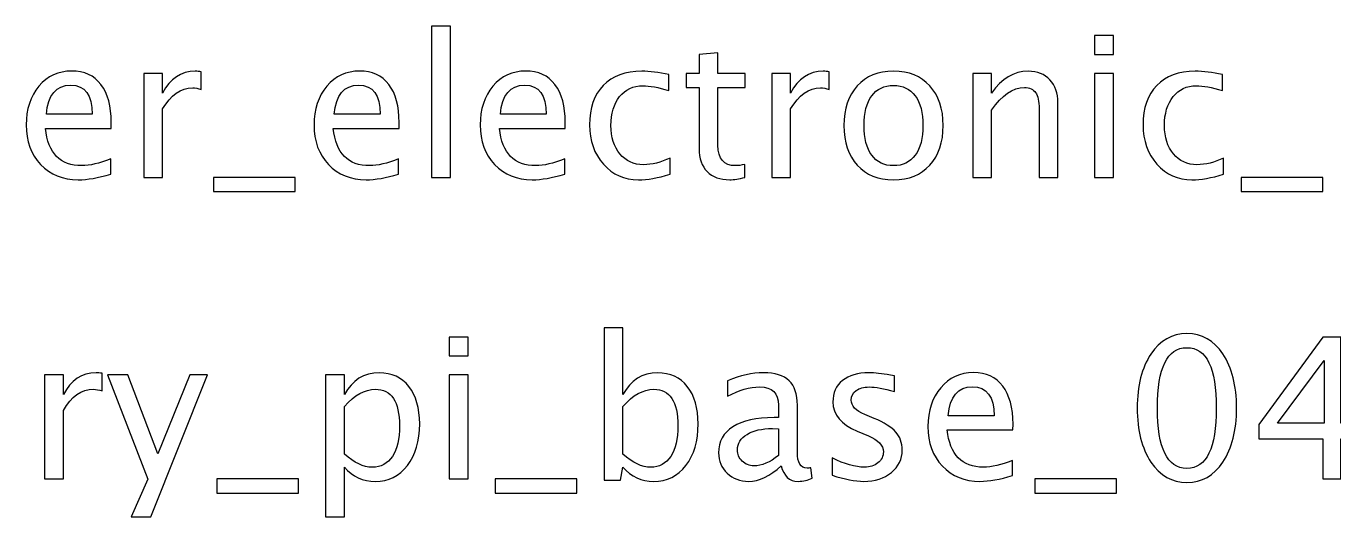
# Model space of a CAD drawing. Header units: centimetres. Extents: x -67 to 67, y -62 to 59.
# Drawn here: x -0.22 to 13.88, y 6.21 to 11.51 of the extents above; entities that cross this region are included whole.
import ezdxf

# ---------------------------------------------------------------- set-up
doc = ezdxf.new("R2010")
doc.units = ezdxf.units.CM
doc.header["$MEASUREMENT"] = 0
doc.layers.add('Layer 1', color=7, linetype='Continuous')

msp = doc.modelspace()

# ---------------------------------------------------------------- linework, layer by layer
at = {"layer": 'Layer 1'}
for points, knots in [([(4.15521, 9.8756), (4.15521, 9.8756), (4.15521, 11.50755), (4.15521, 11.50755), (4.15521, 11.50755), (4.15521, 11.50755), (4.35841, 11.50755), (4.35841, 11.50755), (4.35841, 11.50755), (4.35841, 11.50755), (4.35841, 9.8756), (4.35841, 9.8756), (4.35841, 9.8756), (4.35841, 9.8756), (4.15521, 9.8756), (4.15521, 9.8756)], [0, 0, 0, 0, 0.2, 0.2, 0.2, 0.2, 0.4, 0.4, 0.4, 0.4, 0.6, 0.6, 0.6, 0.6, 1, 1, 1, 1]), ([(11.30215, 11.20275), (11.30215, 11.20275), (11.30215, 11.40595), (11.30215, 11.40595), (11.30215, 11.40595), (11.30215, 11.40595), (11.50535, 11.40595), (11.50535, 11.40595), (11.50535, 11.40595), (11.50535, 11.40595), (11.50535, 11.20275), (11.50535, 11.20275), (11.50535, 11.20275), (11.50535, 11.20275), (11.30215, 11.20275), (11.30215, 11.20275)], [0, 0, 0, 0, 0.2, 0.2, 0.2, 0.2, 0.4, 0.4, 0.4, 0.4, 0.6, 0.6, 0.6, 0.6, 1, 1, 1, 1]), ([(7.53201, 9.87595), (7.46922, 9.85867), (7.41454, 9.8502), (7.36832, 9.8502), (7.36832, 9.8502), (7.26461, 9.8502), (7.18382, 9.87983), (7.12596, 9.9391), (7.12596, 9.9391), (7.06775, 9.99837), (7.03883, 10.08056), (7.03883, 10.18604), (7.03883, 10.18604), (7.03883, 10.18604), (7.03883, 10.84503), (7.03883, 10.84503), (7.03883, 10.84503), (7.03883, 10.84503), (6.89842, 10.84503), (6.89842, 10.84503), (6.89842, 10.84503), (6.89842, 10.84503), (6.89842, 10.99744), (6.89842, 10.99744), (6.89842, 10.99744), (6.89842, 10.99744), (7.03883, 10.99744), (7.03883, 10.99744), (7.03883, 10.99744), (7.03883, 10.99744), (7.03883, 11.20028), (7.03883, 11.20028), (7.03883, 11.20028), (7.03883, 11.20028), (7.24203, 11.21969), (7.24203, 11.21969), (7.24203, 11.21969), (7.24203, 11.21969), (7.24203, 10.99744), (7.24203, 10.99744), (7.24203, 10.99744), (7.24203, 10.99744), (7.53624, 10.99744), (7.53624, 10.99744), (7.53624, 10.99744), (7.53624, 10.99744), (7.53624, 10.84503), (7.53624, 10.84503), (7.53624, 10.84503), (7.53624, 10.84503), (7.24203, 10.84503), (7.24203, 10.84503), (7.24203, 10.84503), (7.24203, 10.84503), (7.24203, 10.22273), (7.24203, 10.22273), (7.24203, 10.22273), (7.24203, 10.07598), (7.30588, 10.0026), (7.43323, 10.0026), (7.43323, 10.0026), (7.4604, 10.0026), (7.49321, 10.00719), (7.53201, 10.01601), (7.53201, 10.01601), (7.53201, 10.01601), (7.53201, 9.87595), (7.53201, 9.87595)], [0, 0, 0, 0, 0.05555556, 0.05555556, 0.05555556, 0.05555556, 0.11111111, 0.11111111, 0.11111111, 0.11111111, 0.16666667, 0.16666667, 0.16666667, 0.16666667, 0.22222222, 0.22222222, 0.22222222, 0.22222222, 0.27777778, 0.27777778, 0.27777778, 0.27777778, 0.33333333, 0.33333333, 0.33333333, 0.33333333, 0.38888889, 0.38888889, 0.38888889, 0.38888889, 0.44444444, 0.44444444, 0.44444444, 0.44444444, 0.5, 0.5, 0.5, 0.5, 0.55555556, 0.55555556, 0.55555556, 0.55555556, 0.61111111, 0.61111111, 0.61111111, 0.61111111, 0.66666667, 0.66666667, 0.66666667, 0.66666667, 0.72222222, 0.72222222, 0.72222222, 0.72222222, 0.77777778, 0.77777778, 0.77777778, 0.77777778, 0.83333333, 0.83333333, 0.83333333, 0.83333333, 0.88888889, 0.88888889, 0.88888889, 0.88888889, 1, 1, 1, 1]), ([(0.6955, 9.91158), (0.55898, 9.87066), (0.44221, 9.8502), (0.34484, 9.8502), (0.34484, 9.8502), (0.17868, 9.8502), (0.04357, 9.90523), (-0.0605, 10.01495), (-0.0605, 10.01495), (-0.16457, 10.12466), (-0.21678, 10.26683), (-0.21678, 10.44181), (-0.21678, 10.44181), (-0.21678, 10.6115), (-0.17092, 10.75084), (-0.07884, 10.85985), (-0.07884, 10.85985), (0.01323, 10.96851), (0.13106, 11.02284), (0.27464, 11.02284), (0.27464, 11.02284), (0.41046, 11.02284), (0.51559, 10.9745), (0.58967, 10.87784), (0.58967, 10.87784), (0.66375, 10.78118), (0.7008, 10.6443), (0.7008, 10.46686), (0.7008, 10.46686), (0.7008, 10.46686), (0.69974, 10.40477), (0.69974, 10.40477), (0.69974, 10.40477), (0.69974, 10.40477), (-0.00935, 10.40477), (-0.00935, 10.40477), (-0.00935, 10.40477), (0.02029, 10.13666), (0.15117, 10.0026), (0.38294, 10.0026), (0.38294, 10.0026), (0.46796, 10.0026), (0.57203, 10.02659), (0.6955, 10.07457), (0.6955, 10.07457), (0.6955, 10.07457), (0.6955, 9.91158), (0.6955, 9.91158)], [0, 0, 0, 0, 0.07692308, 0.07692308, 0.07692308, 0.07692308, 0.15384615, 0.15384615, 0.15384615, 0.15384615, 0.23076923, 0.23076923, 0.23076923, 0.23076923, 0.30769231, 0.30769231, 0.30769231, 0.30769231, 0.38461538, 0.38461538, 0.38461538, 0.38461538, 0.46153846, 0.46153846, 0.46153846, 0.46153846, 0.53846154, 0.53846154, 0.53846154, 0.53846154, 0.61538462, 0.61538462, 0.61538462, 0.61538462, 0.69230769, 0.69230769, 0.69230769, 0.69230769, 0.76923077, 0.76923077, 0.76923077, 0.76923077, 0.84615385, 0.84615385, 0.84615385, 0.84615385, 1, 1, 1, 1]), ([(1.05146, 9.8756), (1.05146, 9.8756), (1.05146, 10.99744), (1.05146, 10.99744), (1.05146, 10.99744), (1.05146, 10.99744), (1.25466, 10.99744), (1.25466, 10.99744), (1.25466, 10.99744), (1.25466, 10.99744), (1.25466, 10.78542), (1.25466, 10.78542), (1.25466, 10.78542), (1.33545, 10.9424), (1.45257, 11.02072), (1.60638, 11.02072), (1.60638, 11.02072), (1.62719, 11.02072), (1.64907, 11.01895), (1.67164, 11.01543), (1.67164, 11.01543), (1.67164, 11.01543), (1.67164, 10.82528), (1.67164, 10.82528), (1.67164, 10.82528), (1.63637, 10.83692), (1.60532, 10.84292), (1.57851, 10.84292), (1.57851, 10.84292), (1.44939, 10.84292), (1.34144, 10.76672), (1.25466, 10.61397), (1.25466, 10.61397), (1.25466, 10.61397), (1.25466, 9.8756), (1.25466, 9.8756), (1.25466, 9.8756), (1.25466, 9.8756), (1.05146, 9.8756), (1.05146, 9.8756)], [0, 0, 0, 0, 0.09090909, 0.09090909, 0.09090909, 0.09090909, 0.18181818, 0.18181818, 0.18181818, 0.18181818, 0.27272727, 0.27272727, 0.27272727, 0.27272727, 0.36363636, 0.36363636, 0.36363636, 0.36363636, 0.45454545, 0.45454545, 0.45454545, 0.45454545, 0.54545455, 0.54545455, 0.54545455, 0.54545455, 0.63636364, 0.63636364, 0.63636364, 0.63636364, 0.72727273, 0.72727273, 0.72727273, 0.72727273, 0.81818182, 0.81818182, 0.81818182, 0.81818182, 1, 1, 1, 1]), ([(3.79925, 9.91158), (3.66273, 9.87066), (3.54596, 9.8502), (3.44859, 9.8502), (3.44859, 9.8502), (3.28243, 9.8502), (3.14732, 9.90523), (3.04325, 10.01495), (3.04325, 10.01495), (2.93918, 10.12466), (2.88697, 10.26683), (2.88697, 10.44181), (2.88697, 10.44181), (2.88697, 10.6115), (2.93283, 10.75084), (3.02491, 10.85985), (3.02491, 10.85985), (3.11698, 10.96851), (3.23481, 11.02284), (3.37839, 11.02284), (3.37839, 11.02284), (3.51421, 11.02284), (3.61934, 10.9745), (3.69342, 10.87784), (3.69342, 10.87784), (3.7675, 10.78118), (3.80455, 10.6443), (3.80455, 10.46686), (3.80455, 10.46686), (3.80455, 10.46686), (3.80349, 10.40477), (3.80349, 10.40477), (3.80349, 10.40477), (3.80349, 10.40477), (3.0944, 10.40477), (3.0944, 10.40477), (3.0944, 10.40477), (3.12404, 10.13666), (3.25492, 10.0026), (3.48669, 10.0026), (3.48669, 10.0026), (3.57171, 10.0026), (3.67578, 10.02659), (3.79925, 10.07457), (3.79925, 10.07457), (3.79925, 10.07457), (3.79925, 9.91158), (3.79925, 9.91158)], [0, 0, 0, 0, 0.07692308, 0.07692308, 0.07692308, 0.07692308, 0.15384615, 0.15384615, 0.15384615, 0.15384615, 0.23076923, 0.23076923, 0.23076923, 0.23076923, 0.30769231, 0.30769231, 0.30769231, 0.30769231, 0.38461538, 0.38461538, 0.38461538, 0.38461538, 0.46153846, 0.46153846, 0.46153846, 0.46153846, 0.53846154, 0.53846154, 0.53846154, 0.53846154, 0.61538462, 0.61538462, 0.61538462, 0.61538462, 0.69230769, 0.69230769, 0.69230769, 0.69230769, 0.76923077, 0.76923077, 0.76923077, 0.76923077, 0.84615385, 0.84615385, 0.84615385, 0.84615385, 1, 1, 1, 1]), ([(5.59031, 9.91158), (5.45379, 9.87066), (5.33702, 9.8502), (5.23965, 9.8502), (5.23965, 9.8502), (5.07349, 9.8502), (4.93838, 9.90523), (4.83431, 10.01495), (4.83431, 10.01495), (4.73024, 10.12466), (4.67803, 10.26683), (4.67803, 10.44181), (4.67803, 10.44181), (4.67803, 10.6115), (4.72389, 10.75084), (4.81597, 10.85985), (4.81597, 10.85985), (4.90804, 10.96851), (5.02587, 11.02284), (5.16945, 11.02284), (5.16945, 11.02284), (5.30527, 11.02284), (5.4104, 10.9745), (5.48448, 10.87784), (5.48448, 10.87784), (5.55856, 10.78118), (5.59561, 10.6443), (5.59561, 10.46686), (5.59561, 10.46686), (5.59561, 10.46686), (5.59455, 10.40477), (5.59455, 10.40477), (5.59455, 10.40477), (5.59455, 10.40477), (4.88546, 10.40477), (4.88546, 10.40477), (4.88546, 10.40477), (4.9151, 10.13666), (5.04598, 10.0026), (5.27775, 10.0026), (5.27775, 10.0026), (5.36277, 10.0026), (5.46684, 10.02659), (5.59031, 10.07457), (5.59031, 10.07457), (5.59031, 10.07457), (5.59031, 9.91158), (5.59031, 9.91158)], [0, 0, 0, 0, 0.07692308, 0.07692308, 0.07692308, 0.07692308, 0.15384615, 0.15384615, 0.15384615, 0.15384615, 0.23076923, 0.23076923, 0.23076923, 0.23076923, 0.30769231, 0.30769231, 0.30769231, 0.30769231, 0.38461538, 0.38461538, 0.38461538, 0.38461538, 0.46153846, 0.46153846, 0.46153846, 0.46153846, 0.53846154, 0.53846154, 0.53846154, 0.53846154, 0.61538462, 0.61538462, 0.61538462, 0.61538462, 0.69230769, 0.69230769, 0.69230769, 0.69230769, 0.76923077, 0.76923077, 0.76923077, 0.76923077, 0.84615385, 0.84615385, 0.84615385, 0.84615385, 1, 1, 1, 1]), ([(6.7252, 9.90947), (6.59362, 9.86996), (6.48002, 9.8502), (6.38442, 9.8502), (6.38442, 9.8502), (6.23273, 9.8502), (6.10714, 9.90629), (6.0073, 10.01812), (6.0073, 10.01812), (5.90746, 10.13031), (5.85737, 10.27177), (5.85737, 10.44216), (5.85737, 10.44216), (5.85737, 10.6242), (5.90676, 10.76637), (6.00554, 10.86797), (6.00554, 10.86797), (6.10432, 10.96992), (6.24225, 11.02072), (6.41935, 11.02072), (6.41935, 11.02072), (6.50648, 11.02072), (6.60455, 11.00872), (6.7125, 10.98474), (6.7125, 10.98474), (6.7125, 10.98474), (6.7125, 10.81328), (6.7125, 10.81328), (6.7125, 10.81328), (6.59785, 10.84715), (6.50437, 10.86408), (6.4324, 10.86408), (6.4324, 10.86408), (6.32798, 10.86408), (6.24437, 10.82493), (6.18193, 10.74696), (6.18193, 10.74696), (6.11948, 10.669), (6.08809, 10.56493), (6.08809, 10.43511), (6.08809, 10.43511), (6.08809, 10.30916), (6.12054, 10.20756), (6.1851, 10.1296), (6.1851, 10.1296), (6.24966, 10.05199), (6.33397, 10.01318), (6.43875, 10.01318), (6.43875, 10.01318), (6.53153, 10.01318), (6.62678, 10.03717), (6.7252, 10.08515), (6.7252, 10.08515), (6.7252, 10.08515), (6.7252, 9.90947), (6.7252, 9.90947)], [0, 0, 0, 0, 0.06666667, 0.06666667, 0.06666667, 0.06666667, 0.13333333, 0.13333333, 0.13333333, 0.13333333, 0.2, 0.2, 0.2, 0.2, 0.26666667, 0.26666667, 0.26666667, 0.26666667, 0.33333333, 0.33333333, 0.33333333, 0.33333333, 0.4, 0.4, 0.4, 0.4, 0.46666667, 0.46666667, 0.46666667, 0.46666667, 0.53333333, 0.53333333, 0.53333333, 0.53333333, 0.6, 0.6, 0.6, 0.6, 0.66666667, 0.66666667, 0.66666667, 0.66666667, 0.73333333, 0.73333333, 0.73333333, 0.73333333, 0.8, 0.8, 0.8, 0.8, 0.86666667, 0.86666667, 0.86666667, 0.86666667, 1, 1, 1, 1]), ([(7.82199, 9.8756), (7.82199, 9.8756), (7.82199, 10.99744), (7.82199, 10.99744), (7.82199, 10.99744), (7.82199, 10.99744), (8.02519, 10.99744), (8.02519, 10.99744), (8.02519, 10.99744), (8.02519, 10.99744), (8.02519, 10.78542), (8.02519, 10.78542), (8.02519, 10.78542), (8.10598, 10.9424), (8.2231, 11.02072), (8.37691, 11.02072), (8.37691, 11.02072), (8.39772, 11.02072), (8.4196, 11.01895), (8.44217, 11.01543), (8.44217, 11.01543), (8.44217, 11.01543), (8.44217, 10.82528), (8.44217, 10.82528), (8.44217, 10.82528), (8.4069, 10.83692), (8.37585, 10.84292), (8.34904, 10.84292), (8.34904, 10.84292), (8.21992, 10.84292), (8.11197, 10.76672), (8.02519, 10.61397), (8.02519, 10.61397), (8.02519, 10.61397), (8.02519, 9.8756), (8.02519, 9.8756), (8.02519, 9.8756), (8.02519, 9.8756), (7.82199, 9.8756), (7.82199, 9.8756)], [0, 0, 0, 0, 0.09090909, 0.09090909, 0.09090909, 0.09090909, 0.18181818, 0.18181818, 0.18181818, 0.18181818, 0.27272727, 0.27272727, 0.27272727, 0.27272727, 0.36363636, 0.36363636, 0.36363636, 0.36363636, 0.45454545, 0.45454545, 0.45454545, 0.45454545, 0.54545455, 0.54545455, 0.54545455, 0.54545455, 0.63636364, 0.63636364, 0.63636364, 0.63636364, 0.72727273, 0.72727273, 0.72727273, 0.72727273, 0.81818182, 0.81818182, 0.81818182, 0.81818182, 1, 1, 1, 1]), ([(9.13468, 9.8502), (8.96993, 9.8502), (8.8394, 9.90276), (8.74345, 10.00789), (8.74345, 10.00789), (8.64714, 10.11302), (8.59916, 10.2559), (8.59916, 10.43616), (8.59916, 10.43616), (8.59916, 10.61608), (8.64714, 10.7586), (8.74345, 10.86338), (8.74345, 10.86338), (8.8394, 10.96815), (8.96993, 11.02072), (9.13468, 11.02072), (9.13468, 11.02072), (9.29943, 11.02072), (9.42995, 10.96815), (9.52591, 10.86338), (9.52591, 10.86338), (9.62222, 10.7586), (9.6702, 10.61608), (9.6702, 10.43616), (9.6702, 10.43616), (9.6702, 10.2559), (9.62222, 10.11302), (9.52591, 10.00789), (9.52591, 10.00789), (9.42995, 9.90276), (9.29943, 9.8502), (9.13468, 9.8502)], [0, 0, 0, 0, 0.11111111, 0.11111111, 0.11111111, 0.11111111, 0.22222222, 0.22222222, 0.22222222, 0.22222222, 0.33333333, 0.33333333, 0.33333333, 0.33333333, 0.44444444, 0.44444444, 0.44444444, 0.44444444, 0.55555556, 0.55555556, 0.55555556, 0.55555556, 0.66666667, 0.66666667, 0.66666667, 0.66666667, 0.77777778, 0.77777778, 0.77777778, 0.77777778, 1, 1, 1, 1]), ([(9.9884, 9.8756), (9.9884, 9.8756), (9.9884, 10.99744), (9.9884, 10.99744), (9.9884, 10.99744), (9.9884, 10.99744), (10.1916, 10.99744), (10.1916, 10.99744), (10.1916, 10.99744), (10.1916, 10.99744), (10.1916, 10.78542), (10.1916, 10.78542), (10.1916, 10.78542), (10.2992, 10.9424), (10.43114, 11.02072), (10.58707, 11.02072), (10.58707, 11.02072), (10.68514, 11.02072), (10.7631, 10.99003), (10.8206, 10.92829), (10.8206, 10.92829), (10.87811, 10.86691), (10.90704, 10.784), (10.90704, 10.68029), (10.90704, 10.68029), (10.90704, 10.68029), (10.90704, 9.8756), (10.90704, 9.8756), (10.90704, 9.8756), (10.90704, 9.8756), (10.70383, 9.8756), (10.70383, 9.8756), (10.70383, 9.8756), (10.70383, 9.8756), (10.70383, 10.61397), (10.70383, 10.61397), (10.70383, 10.61397), (10.70383, 10.69722), (10.69149, 10.75649), (10.66715, 10.79177), (10.66715, 10.79177), (10.64245, 10.8274), (10.60188, 10.84503), (10.54508, 10.84503), (10.54508, 10.84503), (10.4202, 10.84503), (10.30237, 10.76354), (10.1916, 10.60056), (10.1916, 10.60056), (10.1916, 10.60056), (10.1916, 9.8756), (10.1916, 9.8756), (10.1916, 9.8756), (10.1916, 9.8756), (9.9884, 9.8756), (9.9884, 9.8756)], [0, 0, 0, 0, 0.06666667, 0.06666667, 0.06666667, 0.06666667, 0.13333333, 0.13333333, 0.13333333, 0.13333333, 0.2, 0.2, 0.2, 0.2, 0.26666667, 0.26666667, 0.26666667, 0.26666667, 0.33333333, 0.33333333, 0.33333333, 0.33333333, 0.4, 0.4, 0.4, 0.4, 0.46666667, 0.46666667, 0.46666667, 0.46666667, 0.53333333, 0.53333333, 0.53333333, 0.53333333, 0.6, 0.6, 0.6, 0.6, 0.66666667, 0.66666667, 0.66666667, 0.66666667, 0.73333333, 0.73333333, 0.73333333, 0.73333333, 0.8, 0.8, 0.8, 0.8, 0.86666667, 0.86666667, 0.86666667, 0.86666667, 1, 1, 1, 1]), ([(11.30215, 9.8756), (11.30215, 9.8756), (11.30215, 10.99744), (11.30215, 10.99744), (11.30215, 10.99744), (11.30215, 10.99744), (11.50535, 10.99744), (11.50535, 10.99744), (11.50535, 10.99744), (11.50535, 10.99744), (11.50535, 9.8756), (11.50535, 9.8756), (11.50535, 9.8756), (11.50535, 9.8756), (11.30215, 9.8756), (11.30215, 9.8756)], [0, 0, 0, 0, 0.2, 0.2, 0.2, 0.2, 0.4, 0.4, 0.4, 0.4, 0.6, 0.6, 0.6, 0.6, 1, 1, 1, 1]), ([(12.6928, 9.90947), (12.56122, 9.86996), (12.44762, 9.8502), (12.35202, 9.8502), (12.35202, 9.8502), (12.20033, 9.8502), (12.07474, 9.90629), (11.9749, 10.01812), (11.9749, 10.01812), (11.87506, 10.13031), (11.82497, 10.27177), (11.82497, 10.44216), (11.82497, 10.44216), (11.82497, 10.6242), (11.87436, 10.76637), (11.97314, 10.86797), (11.97314, 10.86797), (12.07192, 10.96992), (12.20985, 11.02072), (12.38695, 11.02072), (12.38695, 11.02072), (12.47408, 11.02072), (12.57215, 11.00872), (12.6801, 10.98474), (12.6801, 10.98474), (12.6801, 10.98474), (12.6801, 10.81328), (12.6801, 10.81328), (12.6801, 10.81328), (12.56545, 10.84715), (12.47197, 10.86408), (12.4, 10.86408), (12.4, 10.86408), (12.29558, 10.86408), (12.21197, 10.82493), (12.14953, 10.74696), (12.14953, 10.74696), (12.08708, 10.669), (12.05569, 10.56493), (12.05569, 10.43511), (12.05569, 10.43511), (12.05569, 10.30916), (12.08814, 10.20756), (12.1527, 10.1296), (12.1527, 10.1296), (12.21726, 10.05199), (12.30157, 10.01318), (12.40635, 10.01318), (12.40635, 10.01318), (12.49913, 10.01318), (12.59438, 10.03717), (12.6928, 10.08515), (12.6928, 10.08515), (12.6928, 10.08515), (12.6928, 9.90947), (12.6928, 9.90947)], [0, 0, 0, 0, 0.06666667, 0.06666667, 0.06666667, 0.06666667, 0.13333333, 0.13333333, 0.13333333, 0.13333333, 0.2, 0.2, 0.2, 0.2, 0.26666667, 0.26666667, 0.26666667, 0.26666667, 0.33333333, 0.33333333, 0.33333333, 0.33333333, 0.4, 0.4, 0.4, 0.4, 0.46666667, 0.46666667, 0.46666667, 0.46666667, 0.53333333, 0.53333333, 0.53333333, 0.53333333, 0.6, 0.6, 0.6, 0.6, 0.66666667, 0.66666667, 0.66666667, 0.66666667, 0.73333333, 0.73333333, 0.73333333, 0.73333333, 0.8, 0.8, 0.8, 0.8, 0.86666667, 0.86666667, 0.86666667, 0.86666667, 1, 1, 1, 1]), ([(0.00124, 10.55717), (0.00124, 10.55717), (0.49654, 10.55717), (0.49654, 10.55717), (0.49654, 10.55717), (0.49654, 10.76601), (0.41857, 10.87043), (0.263, 10.87043), (0.263, 10.87043), (0.10637, 10.87043), (0.01923, 10.76601), (0.00124, 10.55717)], [0, 0, 0, 0, 0.25, 0.25, 0.25, 0.25, 0.5, 0.5, 0.5, 0.5, 1, 1, 1, 1]), ([(3.10499, 10.55717), (3.10499, 10.55717), (3.60029, 10.55717), (3.60029, 10.55717), (3.60029, 10.55717), (3.60029, 10.76601), (3.52232, 10.87043), (3.36675, 10.87043), (3.36675, 10.87043), (3.21012, 10.87043), (3.12298, 10.76601), (3.10499, 10.55717)], [0, 0, 0, 0, 0.25, 0.25, 0.25, 0.25, 0.5, 0.5, 0.5, 0.5, 1, 1, 1, 1]), ([(4.89605, 10.55717), (4.89605, 10.55717), (5.39135, 10.55717), (5.39135, 10.55717), (5.39135, 10.55717), (5.39135, 10.76601), (5.31338, 10.87043), (5.15781, 10.87043), (5.15781, 10.87043), (5.00118, 10.87043), (4.91404, 10.76601), (4.89605, 10.55717)], [0, 0, 0, 0, 0.25, 0.25, 0.25, 0.25, 0.5, 0.5, 0.5, 0.5, 1, 1, 1, 1]), ([(9.13432, 10.0026), (9.23487, 10.0026), (9.31318, 10.04035), (9.36892, 10.11619), (9.36892, 10.11619), (9.42431, 10.19169), (9.45218, 10.29858), (9.45218, 10.43616), (9.45218, 10.43616), (9.45218, 10.5734), (9.42431, 10.67993), (9.36892, 10.75543), (9.36892, 10.75543), (9.31318, 10.83057), (9.23487, 10.86832), (9.13432, 10.86832), (9.13432, 10.86832), (9.03343, 10.86832), (8.95511, 10.83057), (8.90008, 10.75543), (8.90008, 10.75543), (8.84469, 10.67993), (8.81718, 10.5734), (8.81718, 10.43616), (8.81718, 10.43616), (8.81718, 10.29858), (8.84469, 10.19169), (8.90008, 10.11619), (8.90008, 10.11619), (8.95511, 10.04035), (9.03343, 10.0026), (9.13432, 10.0026)], [0, 0, 0, 0, 0.11111111, 0.11111111, 0.11111111, 0.11111111, 0.22222222, 0.22222222, 0.22222222, 0.22222222, 0.33333333, 0.33333333, 0.33333333, 0.33333333, 0.44444444, 0.44444444, 0.44444444, 0.44444444, 0.55555556, 0.55555556, 0.55555556, 0.55555556, 0.66666667, 0.66666667, 0.66666667, 0.66666667, 0.77777778, 0.77777778, 0.77777778, 0.77777778, 1, 1, 1, 1]), ([(1.80323, 9.7232), (1.80323, 9.7232), (1.80323, 9.8756), (1.80323, 9.8756), (1.80323, 9.8756), (1.80323, 9.8756), (2.68376, 9.8756), (2.68376, 9.8756), (2.68376, 9.8756), (2.68376, 9.8756), (2.68376, 9.7232), (2.68376, 9.7232), (2.68376, 9.7232), (2.68376, 9.7232), (1.80323, 9.7232), (1.80323, 9.7232)], [0, 0, 0, 0, 0.2, 0.2, 0.2, 0.2, 0.4, 0.4, 0.4, 0.4, 0.6, 0.6, 0.6, 0.6, 1, 1, 1, 1]), ([(12.88366, 9.7232), (12.88366, 9.7232), (12.88366, 9.8756), (12.88366, 9.8756), (12.88366, 9.8756), (12.88366, 9.8756), (13.76419, 9.8756), (13.76419, 9.8756), (13.76419, 9.8756), (13.76419, 9.8756), (13.76419, 9.7232), (13.76419, 9.7232), (13.76419, 9.7232), (13.76419, 9.7232), (12.88366, 9.7232), (12.88366, 9.7232)], [0, 0, 0, 0, 0.2, 0.2, 0.2, 0.2, 0.4, 0.4, 0.4, 0.4, 0.6, 0.6, 0.6, 0.6, 1, 1, 1, 1]), ([(6.01417, 6.61029), (6.01417, 6.61029), (6.01417, 8.25494), (6.01417, 8.25494), (6.01417, 8.25494), (6.01417, 8.25494), (6.21737, 8.25494), (6.21737, 8.25494), (6.21737, 8.25494), (6.21737, 8.25494), (6.21737, 7.53281), (6.21737, 7.53281), (6.21737, 7.53281), (6.30063, 7.68979), (6.42586, 7.76811), (6.59273, 7.76811), (6.59273, 7.76811), (6.72784, 7.76811), (6.83403, 7.71907), (6.91164, 7.62065), (6.91164, 7.62065), (6.98925, 7.52222), (7.02806, 7.38781), (7.02806, 7.21742), (7.02806, 7.21742), (7.02806, 7.03186), (6.98396, 6.88193), (6.89612, 6.76833), (6.89612, 6.76833), (6.80827, 6.65439), (6.69256, 6.59759), (6.54934, 6.59759), (6.54934, 6.59759), (6.41634, 6.59759), (6.30557, 6.64839), (6.21737, 6.75034), (6.21737, 6.75034), (6.21737, 6.75034), (6.19268, 6.61029), (6.19268, 6.61029), (6.19268, 6.61029), (6.19268, 6.61029), (6.01417, 6.61029), (6.01417, 6.61029)], [0, 0, 0, 0, 0.08333333, 0.08333333, 0.08333333, 0.08333333, 0.16666667, 0.16666667, 0.16666667, 0.16666667, 0.25, 0.25, 0.25, 0.25, 0.33333333, 0.33333333, 0.33333333, 0.33333333, 0.41666667, 0.41666667, 0.41666667, 0.41666667, 0.5, 0.5, 0.5, 0.5, 0.58333333, 0.58333333, 0.58333333, 0.58333333, 0.66666667, 0.66666667, 0.66666667, 0.66666667, 0.75, 0.75, 0.75, 0.75, 0.83333333, 0.83333333, 0.83333333, 0.83333333, 1, 1, 1, 1]), ([(12.29751, 6.58489), (12.13699, 6.58489), (12.00752, 6.65862), (11.90945, 6.80573), (11.90945, 6.80573), (11.81103, 6.95284), (11.76199, 7.14687), (11.76199, 7.38817), (11.76199, 7.38817), (11.76199, 7.62947), (11.81103, 7.82349), (11.90945, 7.9706), (11.90945, 7.9706), (12.00752, 8.11771), (12.13699, 8.19144), (12.29751, 8.19144), (12.29751, 8.19144), (12.45873, 8.19144), (12.5882, 8.11806), (12.68627, 7.97131), (12.68627, 7.97131), (12.78399, 7.82455), (12.83303, 7.63017), (12.83303, 7.38817), (12.83303, 7.38817), (12.83303, 7.14687), (12.78399, 6.95284), (12.68627, 6.80573), (12.68627, 6.80573), (12.5882, 6.65862), (12.45873, 6.58489), (12.29751, 6.58489)], [0, 0, 0, 0, 0.11111111, 0.11111111, 0.11111111, 0.11111111, 0.22222222, 0.22222222, 0.22222222, 0.22222222, 0.33333333, 0.33333333, 0.33333333, 0.33333333, 0.44444444, 0.44444444, 0.44444444, 0.44444444, 0.55555556, 0.55555556, 0.55555556, 0.55555556, 0.66666667, 0.66666667, 0.66666667, 0.66666667, 0.77777778, 0.77777778, 0.77777778, 0.77777778, 1, 1, 1, 1]), ([(4.34411, 7.95014), (4.34411, 7.95014), (4.34411, 8.15334), (4.34411, 8.15334), (4.34411, 8.15334), (4.34411, 8.15334), (4.54731, 8.15334), (4.54731, 8.15334), (4.54731, 8.15334), (4.54731, 8.15334), (4.54731, 7.95014), (4.54731, 7.95014), (4.54731, 7.95014), (4.54731, 7.95014), (4.34411, 7.95014), (4.34411, 7.95014)], [0, 0, 0, 0, 0.2, 0.2, 0.2, 0.2, 0.4, 0.4, 0.4, 0.4, 0.6, 0.6, 0.6, 0.6, 1, 1, 1, 1]), ([(12.29715, 6.73729), (12.50917, 6.73729), (12.61501, 6.95425), (12.61501, 7.38817), (12.61501, 7.38817), (12.61501, 7.82208), (12.50917, 8.03904), (12.29715, 8.03904), (12.29715, 8.03904), (12.08584, 8.03904), (11.98001, 7.82208), (11.98001, 7.38817), (11.98001, 7.38817), (11.98001, 6.95425), (12.08584, 6.73729), (12.29715, 6.73729)], [0, 0, 0, 0, 0.2, 0.2, 0.2, 0.2, 0.4, 0.4, 0.4, 0.4, 0.6, 0.6, 0.6, 0.6, 1, 1, 1, 1]), ([(13.76506, 6.62299), (13.76506, 6.62299), (13.76506, 7.05691), (13.76506, 7.05691), (13.76506, 7.05691), (13.76506, 7.05691), (13.07503, 7.05691), (13.07503, 7.05691), (13.07503, 7.05691), (13.07503, 7.05691), (13.07503, 7.21142), (13.07503, 7.21142), (13.07503, 7.21142), (13.07503, 7.21142), (13.76506, 8.15334), (13.76506, 8.15334), (13.76506, 8.15334), (13.76506, 8.15334), (13.95556, 8.15334), (13.95556, 8.15334), (13.95556, 8.15334), (13.95556, 8.15334), (13.95556, 7.22412), (13.95556, 7.22412), (13.95556, 7.22412), (13.95556, 7.22412), (14.16088, 7.22412), (14.16088, 7.22412), (14.16088, 7.22412), (14.16088, 7.22412), (14.16088, 7.05691), (14.16088, 7.05691), (14.16088, 7.05691), (14.16088, 7.05691), (13.95556, 7.05691), (13.95556, 7.05691), (13.95556, 7.05691), (13.95556, 7.05691), (13.95556, 6.62299), (13.95556, 6.62299), (13.95556, 6.62299), (13.95556, 6.62299), (13.76506, 6.62299), (13.76506, 6.62299)], [0, 0, 0, 0, 0.08333333, 0.08333333, 0.08333333, 0.08333333, 0.16666667, 0.16666667, 0.16666667, 0.16666667, 0.25, 0.25, 0.25, 0.25, 0.33333333, 0.33333333, 0.33333333, 0.33333333, 0.41666667, 0.41666667, 0.41666667, 0.41666667, 0.5, 0.5, 0.5, 0.5, 0.58333333, 0.58333333, 0.58333333, 0.58333333, 0.66666667, 0.66666667, 0.66666667, 0.66666667, 0.75, 0.75, 0.75, 0.75, 0.83333333, 0.83333333, 0.83333333, 0.83333333, 1, 1, 1, 1]), ([(13.27576, 7.22412), (13.27576, 7.22412), (13.77776, 7.22412), (13.77776, 7.22412), (13.77776, 7.22412), (13.77776, 7.22412), (13.77776, 7.90216), (13.77776, 7.90216), (13.77776, 7.90216), (13.77776, 7.90216), (13.27576, 7.22412), (13.27576, 7.22412)], [0, 0, 0, 0, 0.25, 0.25, 0.25, 0.25, 0.5, 0.5, 0.5, 0.5, 1, 1, 1, 1]), ([(-0.01835, 6.62299), (-0.01835, 6.62299), (-0.01835, 7.74483), (-0.01835, 7.74483), (-0.01835, 7.74483), (-0.01835, 7.74483), (0.18485, 7.74483), (0.18485, 7.74483), (0.18485, 7.74483), (0.18485, 7.74483), (0.18485, 7.53281), (0.18485, 7.53281), (0.18485, 7.53281), (0.26564, 7.68979), (0.38276, 7.76811), (0.53657, 7.76811), (0.53657, 7.76811), (0.55738, 7.76811), (0.57926, 7.76634), (0.60183, 7.76282), (0.60183, 7.76282), (0.60183, 7.76282), (0.60183, 7.57267), (0.60183, 7.57267), (0.60183, 7.57267), (0.56656, 7.58431), (0.53551, 7.59031), (0.5087, 7.59031), (0.5087, 7.59031), (0.37958, 7.59031), (0.27163, 7.51411), (0.18485, 7.36136), (0.18485, 7.36136), (0.18485, 7.36136), (0.18485, 6.62299), (0.18485, 6.62299), (0.18485, 6.62299), (0.18485, 6.62299), (-0.01835, 6.62299), (-0.01835, 6.62299)], [0, 0, 0, 0, 0.09090909, 0.09090909, 0.09090909, 0.09090909, 0.18181818, 0.18181818, 0.18181818, 0.18181818, 0.27272727, 0.27272727, 0.27272727, 0.27272727, 0.36363636, 0.36363636, 0.36363636, 0.36363636, 0.45454545, 0.45454545, 0.45454545, 0.45454545, 0.54545455, 0.54545455, 0.54545455, 0.54545455, 0.63636364, 0.63636364, 0.63636364, 0.63636364, 0.72727273, 0.72727273, 0.72727273, 0.72727273, 0.81818182, 0.81818182, 0.81818182, 0.81818182, 1, 1, 1, 1]), ([(3.01202, 6.21447), (3.01202, 6.21447), (3.01202, 7.74483), (3.01202, 7.74483), (3.01202, 7.74483), (3.01202, 7.74483), (3.21522, 7.74483), (3.21522, 7.74483), (3.21522, 7.74483), (3.21522, 7.74483), (3.21522, 7.53281), (3.21522, 7.53281), (3.21522, 7.53281), (3.29848, 7.68979), (3.42371, 7.76811), (3.59058, 7.76811), (3.59058, 7.76811), (3.72569, 7.76811), (3.83188, 7.71907), (3.90949, 7.62065), (3.90949, 7.62065), (3.9871, 7.52222), (4.02591, 7.38781), (4.02591, 7.21742), (4.02591, 7.21742), (4.02591, 7.03186), (3.98181, 6.88193), (3.89397, 6.76833), (3.89397, 6.76833), (3.80612, 6.65439), (3.69041, 6.59759), (3.54719, 6.59759), (3.54719, 6.59759), (3.41419, 6.59759), (3.30342, 6.64839), (3.21522, 6.75034), (3.21522, 6.75034), (3.21522, 6.75034), (3.21522, 6.21447), (3.21522, 6.21447), (3.21522, 6.21447), (3.21522, 6.21447), (3.01202, 6.21447), (3.01202, 6.21447)], [0, 0, 0, 0, 0.08333333, 0.08333333, 0.08333333, 0.08333333, 0.16666667, 0.16666667, 0.16666667, 0.16666667, 0.25, 0.25, 0.25, 0.25, 0.33333333, 0.33333333, 0.33333333, 0.33333333, 0.41666667, 0.41666667, 0.41666667, 0.41666667, 0.5, 0.5, 0.5, 0.5, 0.58333333, 0.58333333, 0.58333333, 0.58333333, 0.66666667, 0.66666667, 0.66666667, 0.66666667, 0.75, 0.75, 0.75, 0.75, 0.83333333, 0.83333333, 0.83333333, 0.83333333, 1, 1, 1, 1]), ([(7.92446, 6.76587), (7.8024, 6.65368), (7.68493, 6.59759), (7.57204, 6.59759), (7.57204, 6.59759), (7.47926, 6.59759), (7.402, 6.62652), (7.34097, 6.68473), (7.34097, 6.68473), (7.27959, 6.74293), (7.24889, 6.81631), (7.24889, 6.90486), (7.24889, 6.90486), (7.24889, 7.02727), (7.3004, 7.12147), (7.40341, 7.18708), (7.40341, 7.18708), (7.50642, 7.2527), (7.65424, 7.28551), (7.84685, 7.28551), (7.84685, 7.28551), (7.84685, 7.28551), (7.89448, 7.28551), (7.89448, 7.28551), (7.89448, 7.28551), (7.89448, 7.28551), (7.89448, 7.42062), (7.89448, 7.42062), (7.89448, 7.42062), (7.89448, 7.5508), (7.82674, 7.61571), (7.69092, 7.61571), (7.69092, 7.61571), (7.5858, 7.61571), (7.47079, 7.58255), (7.34626, 7.51622), (7.34626, 7.51622), (7.34626, 7.51622), (7.34626, 7.68344), (7.34626, 7.68344), (7.34626, 7.68344), (7.48314, 7.73989), (7.61226, 7.76811), (7.73326, 7.76811), (7.73326, 7.76811), (7.85779, 7.76811), (7.94986, 7.73989), (8.00878, 7.68309), (8.00878, 7.68309), (8.06804, 7.62629), (8.09768, 7.5388), (8.09768, 7.42062), (8.09768, 7.42062), (8.09768, 7.42062), (8.09768, 6.91368), (8.09768, 6.91368), (8.09768, 6.91368), (8.09768, 6.79762), (8.13331, 6.73941), (8.20492, 6.73941), (8.20492, 6.73941), (8.21374, 6.73941), (8.2268, 6.74082), (8.24408, 6.74364), (8.24408, 6.74364), (8.24408, 6.74364), (8.25855, 6.63075), (8.25855, 6.63075), (8.25855, 6.63075), (8.21233, 6.60853), (8.16153, 6.59759), (8.10579, 6.59759), (8.10579, 6.59759), (8.01089, 6.59759), (7.95057, 6.65368), (7.92446, 6.76587)], [0, 0, 0, 0, 0.05, 0.05, 0.05, 0.05, 0.1, 0.1, 0.1, 0.1, 0.15, 0.15, 0.15, 0.15, 0.2, 0.2, 0.2, 0.2, 0.25, 0.25, 0.25, 0.25, 0.3, 0.3, 0.3, 0.3, 0.35, 0.35, 0.35, 0.35, 0.4, 0.4, 0.4, 0.4, 0.45, 0.45, 0.45, 0.45, 0.5, 0.5, 0.5, 0.5, 0.55, 0.55, 0.55, 0.55, 0.6, 0.6, 0.6, 0.6, 0.65, 0.65, 0.65, 0.65, 0.7, 0.7, 0.7, 0.7, 0.75, 0.75, 0.75, 0.75, 0.8, 0.8, 0.8, 0.8, 0.85, 0.85, 0.85, 0.85, 0.9, 0.9, 0.9, 0.9, 1, 1, 1, 1]), ([(8.47479, 6.66321), (8.47479, 6.66321), (8.47479, 6.84947), (8.47479, 6.84947), (8.47479, 6.84947), (8.60779, 6.78315), (8.72315, 6.74999), (8.82157, 6.74999), (8.82157, 6.74999), (8.88014, 6.74999), (8.92882, 6.76587), (8.96727, 6.79762), (8.96727, 6.79762), (9.00572, 6.82901), (9.02513, 6.86852), (9.02513, 6.91615), (9.02513, 6.91615), (9.02513, 6.98565), (8.97115, 7.04315), (8.8632, 7.08866), (8.8632, 7.08866), (8.8632, 7.08866), (8.74432, 7.1391), (8.74432, 7.1391), (8.74432, 7.1391), (8.56899, 7.21178), (8.48114, 7.3169), (8.48114, 7.45343), (8.48114, 7.45343), (8.48114, 7.55115), (8.51572, 7.62806), (8.58486, 7.68415), (8.58486, 7.68415), (8.654, 7.74024), (8.7489, 7.76811), (8.8692, 7.76811), (8.8692, 7.76811), (8.93164, 7.76811), (9.00925, 7.75964), (9.10133, 7.74236), (9.10133, 7.74236), (9.10133, 7.74236), (9.14366, 7.73424), (9.14366, 7.73424), (9.14366, 7.73424), (9.14366, 7.73424), (9.14366, 7.56491), (9.14366, 7.56491), (9.14366, 7.56491), (9.03042, 7.59877), (8.94011, 7.61571), (8.87273, 7.61571), (8.87273, 7.61571), (8.81346, 7.61571), (8.76654, 7.60266), (8.73091, 7.5769), (8.73091, 7.5769), (8.69563, 7.55115), (8.67799, 7.51658), (8.67799, 7.47319), (8.67799, 7.47319), (8.67799, 7.41216), (8.72738, 7.3603), (8.82651, 7.31832), (8.82651, 7.31832), (8.82651, 7.31832), (8.92423, 7.27704), (8.92423, 7.27704), (8.92423, 7.27704), (9.03501, 7.23047), (9.11332, 7.18109), (9.15918, 7.12923), (9.15918, 7.12923), (9.2054, 7.07737), (9.22833, 7.01246), (9.22833, 6.93485), (9.22833, 6.93485), (9.22833, 6.83642), (9.18952, 6.75563), (9.11156, 6.69249), (9.11156, 6.69249), (9.03395, 6.62934), (8.93446, 6.59759), (8.81346, 6.59759), (8.81346, 6.59759), (8.72033, 6.59759), (8.60779, 6.61946), (8.47479, 6.66321)], [0, 0, 0, 0, 0.04347826, 0.04347826, 0.04347826, 0.04347826, 0.08695652, 0.08695652, 0.08695652, 0.08695652, 0.13043478, 0.13043478, 0.13043478, 0.13043478, 0.17391304, 0.17391304, 0.17391304, 0.17391304, 0.2173913, 0.2173913, 0.2173913, 0.2173913, 0.26086957, 0.26086957, 0.26086957, 0.26086957, 0.30434783, 0.30434783, 0.30434783, 0.30434783, 0.34782609, 0.34782609, 0.34782609, 0.34782609, 0.39130435, 0.39130435, 0.39130435, 0.39130435, 0.43478261, 0.43478261, 0.43478261, 0.43478261, 0.47826087, 0.47826087, 0.47826087, 0.47826087, 0.52173913, 0.52173913, 0.52173913, 0.52173913, 0.56521739, 0.56521739, 0.56521739, 0.56521739, 0.60869565, 0.60869565, 0.60869565, 0.60869565, 0.65217391, 0.65217391, 0.65217391, 0.65217391, 0.69565217, 0.69565217, 0.69565217, 0.69565217, 0.73913043, 0.73913043, 0.73913043, 0.73913043, 0.7826087, 0.7826087, 0.7826087, 0.7826087, 0.82608696, 0.82608696, 0.82608696, 0.82608696, 0.86956522, 0.86956522, 0.86956522, 0.86956522, 0.91304348, 0.91304348, 0.91304348, 0.91304348, 1, 1, 1, 1]), ([(10.41754, 6.65897), (10.28102, 6.61805), (10.16425, 6.59759), (10.06688, 6.59759), (10.06688, 6.59759), (9.90072, 6.59759), (9.76561, 6.65262), (9.66154, 6.76234), (9.66154, 6.76234), (9.55747, 6.87205), (9.50526, 7.01422), (9.50526, 7.1892), (9.50526, 7.1892), (9.50526, 7.35889), (9.55112, 7.49823), (9.6432, 7.60724), (9.6432, 7.60724), (9.73527, 7.7159), (9.8531, 7.77023), (9.99668, 7.77023), (9.99668, 7.77023), (10.1325, 7.77023), (10.23763, 7.72189), (10.31171, 7.62523), (10.31171, 7.62523), (10.38579, 7.52857), (10.42284, 7.39169), (10.42284, 7.21425), (10.42284, 7.21425), (10.42284, 7.21425), (10.42178, 7.15216), (10.42178, 7.15216), (10.42178, 7.15216), (10.42178, 7.15216), (9.71269, 7.15216), (9.71269, 7.15216), (9.71269, 7.15216), (9.74233, 6.88405), (9.87321, 6.74999), (10.10498, 6.74999), (10.10498, 6.74999), (10.19, 6.74999), (10.29407, 6.77398), (10.41754, 6.82196), (10.41754, 6.82196), (10.41754, 6.82196), (10.41754, 6.65897), (10.41754, 6.65897)], [0, 0, 0, 0, 0.07692308, 0.07692308, 0.07692308, 0.07692308, 0.15384615, 0.15384615, 0.15384615, 0.15384615, 0.23076923, 0.23076923, 0.23076923, 0.23076923, 0.30769231, 0.30769231, 0.30769231, 0.30769231, 0.38461538, 0.38461538, 0.38461538, 0.38461538, 0.46153846, 0.46153846, 0.46153846, 0.46153846, 0.53846154, 0.53846154, 0.53846154, 0.53846154, 0.61538462, 0.61538462, 0.61538462, 0.61538462, 0.69230769, 0.69230769, 0.69230769, 0.69230769, 0.76923077, 0.76923077, 0.76923077, 0.76923077, 0.84615385, 0.84615385, 0.84615385, 0.84615385, 1, 1, 1, 1]), ([(0.91404, 6.21447), (0.91404, 6.21447), (1.09608, 6.62158), (1.09608, 6.62158), (1.09608, 6.62158), (1.09608, 6.62158), (0.66145, 7.74483), (0.66145, 7.74483), (0.66145, 7.74483), (0.66145, 7.74483), (0.87947, 7.74483), (0.87947, 7.74483), (0.87947, 7.74483), (0.87947, 7.74483), (1.20262, 6.89533), (1.20262, 6.89533), (1.20262, 6.89533), (1.20262, 6.89533), (1.54728, 7.74483), (1.54728, 7.74483), (1.54728, 7.74483), (1.54728, 7.74483), (1.73884, 7.74483), (1.73884, 7.74483), (1.73884, 7.74483), (1.73884, 7.74483), (1.12571, 6.21447), (1.12571, 6.21447), (1.12571, 6.21447), (1.12571, 6.21447), (0.91404, 6.21447), (0.91404, 6.21447)], [0, 0, 0, 0, 0.11111111, 0.11111111, 0.11111111, 0.11111111, 0.22222222, 0.22222222, 0.22222222, 0.22222222, 0.33333333, 0.33333333, 0.33333333, 0.33333333, 0.44444444, 0.44444444, 0.44444444, 0.44444444, 0.55555556, 0.55555556, 0.55555556, 0.55555556, 0.66666667, 0.66666667, 0.66666667, 0.66666667, 0.77777778, 0.77777778, 0.77777778, 0.77777778, 1, 1, 1, 1]), ([(4.34411, 6.62299), (4.34411, 6.62299), (4.34411, 7.74483), (4.34411, 7.74483), (4.34411, 7.74483), (4.34411, 7.74483), (4.54731, 7.74483), (4.54731, 7.74483), (4.54731, 7.74483), (4.54731, 7.74483), (4.54731, 6.62299), (4.54731, 6.62299), (4.54731, 6.62299), (4.54731, 6.62299), (4.34411, 6.62299), (4.34411, 6.62299)], [0, 0, 0, 0, 0.2, 0.2, 0.2, 0.2, 0.4, 0.4, 0.4, 0.4, 0.6, 0.6, 0.6, 0.6, 1, 1, 1, 1]), ([(9.72328, 7.30456), (9.72328, 7.30456), (10.21858, 7.30456), (10.21858, 7.30456), (10.21858, 7.30456), (10.21858, 7.5134), (10.14061, 7.61782), (9.98504, 7.61782), (9.98504, 7.61782), (9.82841, 7.61782), (9.74127, 7.5134), (9.72328, 7.30456)], [0, 0, 0, 0, 0.25, 0.25, 0.25, 0.25, 0.5, 0.5, 0.5, 0.5, 1, 1, 1, 1]), ([(3.21522, 6.8904), (3.32, 6.79691), (3.41983, 6.74999), (3.51473, 6.74999), (3.51473, 6.74999), (3.60822, 6.74999), (3.68054, 6.78915), (3.73134, 6.86711), (3.73134, 6.86711), (3.78249, 6.94508), (3.80789, 7.05479), (3.80789, 7.19661), (3.80789, 7.19661), (3.80789, 7.45907), (3.7211, 7.59031), (3.54754, 7.59031), (3.54754, 7.59031), (3.43394, 7.59031), (3.32317, 7.52892), (3.21522, 7.40581), (3.21522, 7.40581), (3.21522, 7.40581), (3.21522, 6.8904), (3.21522, 6.8904)], [0, 0, 0, 0, 0.14285714, 0.14285714, 0.14285714, 0.14285714, 0.28571429, 0.28571429, 0.28571429, 0.28571429, 0.42857143, 0.42857143, 0.42857143, 0.42857143, 0.57142857, 0.57142857, 0.57142857, 0.57142857, 0.71428571, 0.71428571, 0.71428571, 0.71428571, 1, 1, 1, 1]), ([(6.21737, 6.8904), (6.32215, 6.79691), (6.42198, 6.74999), (6.51688, 6.74999), (6.51688, 6.74999), (6.61037, 6.74999), (6.68269, 6.78915), (6.73349, 6.86711), (6.73349, 6.86711), (6.78464, 6.94508), (6.81004, 7.05479), (6.81004, 7.19661), (6.81004, 7.19661), (6.81004, 7.45907), (6.72325, 7.59031), (6.54969, 7.59031), (6.54969, 7.59031), (6.43609, 7.59031), (6.32532, 7.52892), (6.21737, 7.40581), (6.21737, 7.40581), (6.21737, 7.40581), (6.21737, 6.8904), (6.21737, 6.8904)], [0, 0, 0, 0, 0.14285714, 0.14285714, 0.14285714, 0.14285714, 0.28571429, 0.28571429, 0.28571429, 0.28571429, 0.42857143, 0.42857143, 0.42857143, 0.42857143, 0.57142857, 0.57142857, 0.57142857, 0.57142857, 0.71428571, 0.71428571, 0.71428571, 0.71428571, 1, 1, 1, 1]), ([(7.89448, 6.87664), (7.89448, 6.87664), (7.89448, 7.16486), (7.89448, 7.16486), (7.89448, 7.16486), (7.89448, 7.16486), (7.82921, 7.16697), (7.82921, 7.16697), (7.82921, 7.16697), (7.71632, 7.16697), (7.62531, 7.14616), (7.55581, 7.10453), (7.55581, 7.10453), (7.48667, 7.06255), (7.45209, 7.00717), (7.45209, 6.93802), (7.45209, 6.93802), (7.45209, 6.88969), (7.46938, 6.84877), (7.5036, 6.81525), (7.5036, 6.81525), (7.53817, 6.78174), (7.58015, 6.76481), (7.62989, 6.76481), (7.62989, 6.76481), (7.71456, 6.76481), (7.80276, 6.8022), (7.89448, 6.87664)], [0, 0, 0, 0, 0.125, 0.125, 0.125, 0.125, 0.25, 0.25, 0.25, 0.25, 0.375, 0.375, 0.375, 0.375, 0.5, 0.5, 0.5, 0.5, 0.625, 0.625, 0.625, 0.625, 0.75, 0.75, 0.75, 0.75, 1, 1, 1, 1]), ([(1.83938, 6.47059), (1.83938, 6.47059), (1.83938, 6.62299), (1.83938, 6.62299), (1.83938, 6.62299), (1.83938, 6.62299), (2.71991, 6.62299), (2.71991, 6.62299), (2.71991, 6.62299), (2.71991, 6.62299), (2.71991, 6.47059), (2.71991, 6.47059), (2.71991, 6.47059), (2.71991, 6.47059), (1.83938, 6.47059), (1.83938, 6.47059)], [0, 0, 0, 0, 0.2, 0.2, 0.2, 0.2, 0.4, 0.4, 0.4, 0.4, 0.6, 0.6, 0.6, 0.6, 1, 1, 1, 1]), ([(4.84153, 6.47059), (4.84153, 6.47059), (4.84153, 6.62299), (4.84153, 6.62299), (4.84153, 6.62299), (4.84153, 6.62299), (5.72206, 6.62299), (5.72206, 6.62299), (5.72206, 6.62299), (5.72206, 6.62299), (5.72206, 6.47059), (5.72206, 6.47059), (5.72206, 6.47059), (5.72206, 6.47059), (4.84153, 6.47059), (4.84153, 6.47059)], [0, 0, 0, 0, 0.2, 0.2, 0.2, 0.2, 0.4, 0.4, 0.4, 0.4, 0.6, 0.6, 0.6, 0.6, 1, 1, 1, 1]), ([(10.6592, 6.47059), (10.6592, 6.47059), (10.6592, 6.62299), (10.6592, 6.62299), (10.6592, 6.62299), (10.6592, 6.62299), (11.53973, 6.62299), (11.53973, 6.62299), (11.53973, 6.62299), (11.53973, 6.62299), (11.53973, 6.47059), (11.53973, 6.47059), (11.53973, 6.47059), (11.53973, 6.47059), (10.6592, 6.47059), (10.6592, 6.47059)], [0, 0, 0, 0, 0.2, 0.2, 0.2, 0.2, 0.4, 0.4, 0.4, 0.4, 0.6, 0.6, 0.6, 0.6, 1, 1, 1, 1])]:
    msp.add_open_spline(points, degree=3, knots=knots, dxfattribs=at)

doc.saveas('drawing.dxf')
